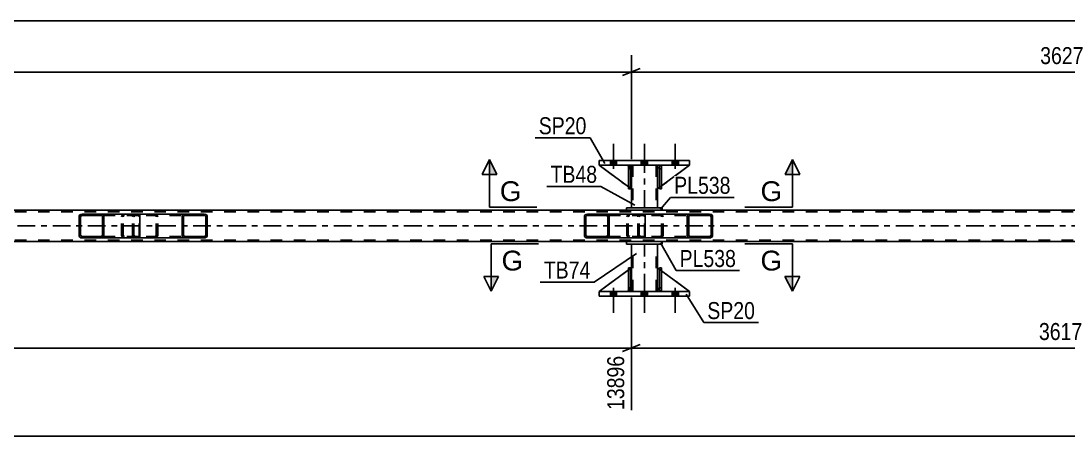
# Model space of a CAD drawing. Header units: millimetres. Extents: x -111 to 730, y -402 to 192.
# Drawn here: x 366.3 to 542.7, y -245.6 to -175.7 of the extents above; entities that cross this region are included whole.
import ezdxf

# ---------------------------------------------------------------- set-up
doc = ezdxf.new("R2010")
doc.units = ezdxf.units.MM
doc.linetypes.add('DXK_LINE_DOT2', pattern=[3.9198, 1.9599, -1.9599])
doc.linetypes.add('DXK_LINE_DOT3', pattern=[5.9187, 2.979, -0.9799, 0.9799, -0.9799])
doc.styles.add('Arial', font='ARIAL.TTF', dxfattribs={"height": 0.2})
doc.styles.add('Arial Narrow', font='ARIALN.TTF', dxfattribs={"height": 0.2})

# ---------------------------------------------------------------- blocks, each defined once
blk = doc.blocks.new('Part-192539618-3739 - 3622')
at = {"linetype": 'Continuous'}
h = blk.add_hatch(dxfattribs=at)
h.set_pattern_fill('', scale=0.7, style=0, pattern_type=0)
h.set_pattern_definition([(45, (482.7503, -208.4888), (-1.57154, 1.57154), [])])
h.paths.add_polyline_path([(482.79, -208.67), (482.75, -208.49), (482.64, -208.33), (482.47, -208.23), (482.28, -208.19), (479.04, -208.19), (478.85, -208.23), (478.68, -208.33), (478.57, -208.49), (478.53, -208.67), (478.53, -211.71), (478.57, -211.9), (478.68, -212.05), (478.85, -212.16), (479.04, -212.19), (482.28, -212.19), (482.47, -212.16), (482.64, -212.05), (482.75, -211.9), (482.79, -211.71)])
h.paths.add_polyline_path([(482.51, -211.8), (482.46, -211.88), (482.38, -211.93), (482.28, -211.95), (479.04, -211.95), (478.95, -211.93), (478.86, -211.88), (478.81, -211.8), (478.79, -211.71), (478.79, -208.67), (478.81, -208.58), (478.86, -208.5), (478.95, -208.45), (479.04, -208.43), (482.28, -208.43), (482.38, -208.45), (482.46, -208.5), (482.51, -208.58), (482.53, -208.67), (482.53, -211.71)])
at = {"color": 7, "linetype": 'DXK_LINE_DOT2'}
for p, q in [((470.18, -208.67), (470.22, -208.49)), ((470.18, -211.71), (470.18, -208.67)), ((470.46, -208.58), (470.44, -208.67)), ((470.44, -211.71), (470.44, -208.67)), ((470.51, -208.5), (470.46, -208.58)), ((470.5, -208.23), (470.69, -208.19)), ((470.6, -208.45), (470.51, -208.5)), ((470.69, -208.43), (470.6, -208.45)), ((471.18, -208.19), (470.69, -208.19)), ((482.28, -208.43), (470.69, -208.43)), ((473.93, -208.19), (474.12, -208.23)), ((474.03, -208.45), (473.93, -208.43)), ((474.11, -208.5), (474.03, -208.45)), ((474.17, -208.58), (474.11, -208.5)), ((474.18, -208.67), (474.17, -208.58)), ((474.18, -211.71), (474.18, -208.67)), ((474.4, -208.49), (474.44, -208.67)), ((474.44, -211.71), (474.44, -208.67)), ((482.28, -208.19), (479.04, -208.19)), ((470.22, -211.9), (470.18, -211.71)), ((470.44, -211.71), (470.46, -211.8)), ((474.17, -211.8), (474.18, -211.71)), ((474.44, -211.71), (474.4, -211.9)), ((470.46, -211.8), (470.51, -211.88)), ((470.69, -212.19), (470.5, -212.16)), ((470.51, -211.88), (470.6, -211.93)), ((470.6, -211.93), (470.69, -211.95)), ((482.28, -211.95), (470.69, -211.95)), ((471.18, -212.19), (470.69, -212.19)), ((473.93, -211.95), (474.03, -211.93)), ((474.12, -212.16), (473.93, -212.19)), ((474.03, -211.93), (474.11, -211.88)), ((474.11, -211.88), (474.17, -211.8)), ((482.28, -212.19), (479.04, -212.19))]:
    blk.add_line(p, q, dxfattribs=at)
at = {"color": 2, "linetype": 'Continuous'}
for p, q in [((479.04, -208.19), (471.18, -208.19)), ((478.57, -208.49), (478.53, -208.67)), ((478.53, -211.71), (478.53, -208.67)), ((478.79, -208.67), (478.81, -208.58)), ((478.79, -211.71), (478.79, -208.67)), ((478.81, -208.58), (478.86, -208.5)), ((479.04, -208.19), (478.85, -208.23)), ((478.86, -208.5), (478.95, -208.45)), ((478.95, -208.45), (479.04, -208.43)), ((479.04, -208.19), (482.28, -208.19)), ((479.04, -208.43), (482.28, -208.43)), ((482.47, -208.23), (482.28, -208.19)), ((482.28, -208.43), (482.38, -208.45)), ((482.38, -208.45), (482.46, -208.5)), ((482.46, -208.5), (482.51, -208.58)), ((482.51, -208.58), (482.53, -208.67)), ((482.53, -211.71), (482.53, -208.67)), ((482.79, -208.67), (482.75, -208.49)), ((482.79, -211.71), (482.79, -208.67)), ((478.53, -211.71), (478.57, -211.9)), ((478.81, -211.8), (478.79, -211.71)), ((482.53, -211.71), (482.51, -211.8)), ((482.75, -211.9), (482.79, -211.71)), ((479.04, -212.19), (471.18, -212.19)), ((478.86, -211.88), (478.81, -211.8)), ((478.85, -212.16), (479.04, -212.19)), ((478.95, -211.93), (478.86, -211.88)), ((479.04, -211.95), (478.95, -211.93)), ((479.04, -211.95), (482.28, -211.95)), ((479.04, -212.19), (482.28, -212.19)), ((482.38, -211.93), (482.28, -211.95)), ((482.28, -212.19), (482.47, -212.16)), ((482.46, -211.88), (482.38, -211.93)), ((482.51, -211.8), (482.46, -211.88))]:
    blk.add_line(p, q, dxfattribs=at)
at = {"color": 7, "linetype": 'DXK_LINE_DOT2'}
for centre, start, end in [((470.67, -208.69), 110.7583, 155.68), ((473.95, -208.69), 24.32, 69.2417), ((470.67, -211.69), 204.32, 249.2417), ((473.95, -211.69), 290.7583, 335.68)]:
    blk.add_arc(centre, 0.496, start, end, dxfattribs=at)
at = {"color": 2, "linetype": 'Continuous'}
for centre, start, end in [((479.02, -208.69), 110.7583, 155.68), ((482.3, -208.69), 24.32, 69.2417), ((479.02, -211.69), 204.32, 249.2417), ((482.3, -211.69), 290.7583, 335.68)]:
    blk.add_arc(centre, 0.496, start, end, dxfattribs=at)
blk = doc.blocks.new('Part-192539618-3740 - 3622')
at = {"linetype": 'Continuous'}
h = blk.add_hatch(dxfattribs=at)
h.set_pattern_fill('', scale=0.7, style=0, pattern_type=0)
h.set_pattern_definition([(45, (465.3396, -208.4888), (-1.57154, 1.57154), [])])
h.paths.add_polyline_path([(465.38, -208.67), (465.34, -208.49), (465.23, -208.33), (465.07, -208.23), (464.88, -208.19), (461.69, -208.19), (461.5, -208.23), (461.34, -208.33), (461.23, -208.49), (461.19, -208.67), (461.19, -211.71), (461.23, -211.9), (461.34, -212.05), (461.5, -212.16), (461.69, -212.19), (464.88, -212.19), (465.07, -212.16), (465.23, -212.05), (465.34, -211.9), (465.38, -211.71)])
h.paths.add_polyline_path([(465.11, -211.8), (465.05, -211.88), (464.97, -211.93), (464.88, -211.95), (461.69, -211.95), (461.59, -211.93), (461.51, -211.88), (461.46, -211.8), (461.44, -211.71), (461.44, -208.67), (461.46, -208.58), (461.51, -208.5), (461.59, -208.45), (461.69, -208.43), (464.88, -208.43), (464.97, -208.45), (465.05, -208.5), (465.11, -208.58), (465.13, -208.67), (465.13, -211.71)])
at = {"color": 2, "linetype": 'Continuous'}
for p, q in [((461.23, -208.49), (461.19, -208.67)), ((461.19, -211.71), (461.19, -208.67)), ((461.44, -208.67), (461.46, -208.58)), ((461.44, -211.71), (461.44, -208.67)), ((461.46, -208.58), (461.51, -208.5)), ((461.69, -208.19), (461.5, -208.23)), ((461.51, -208.5), (461.59, -208.45)), ((461.59, -208.45), (461.69, -208.43)), ((461.69, -208.19), (464.88, -208.19)), ((461.69, -208.43), (464.88, -208.43)), ((471.18, -208.19), (464.88, -208.19)), ((465.07, -208.23), (464.88, -208.19)), ((464.88, -208.43), (464.97, -208.45)), ((464.97, -208.45), (465.05, -208.5)), ((465.05, -208.5), (465.11, -208.58)), ((465.11, -208.58), (465.13, -208.67)), ((465.13, -211.71), (465.13, -208.67)), ((465.38, -208.67), (465.34, -208.49)), ((465.38, -211.71), (465.38, -208.67)), ((471.18, -208.19), (471.28, -208.23)), ((471.28, -208.23), (471.37, -208.33)), ((471.37, -208.33), (471.43, -208.49)), ((471.43, -208.49), (471.45, -208.67)), ((471.45, -211.71), (471.45, -208.67)), ((461.19, -211.71), (461.23, -211.9)), ((461.46, -211.8), (461.44, -211.71)), ((465.13, -211.71), (465.11, -211.8)), ((465.34, -211.9), (465.38, -211.71)), ((471.45, -211.71), (471.43, -211.9)), ((461.51, -211.88), (461.46, -211.8)), ((461.5, -212.16), (461.69, -212.19)), ((461.59, -211.93), (461.51, -211.88)), ((461.69, -211.95), (461.59, -211.93)), ((461.69, -211.95), (464.88, -211.95)), ((461.69, -212.19), (464.88, -212.19)), ((464.97, -211.93), (464.88, -211.95)), ((464.88, -212.19), (465.07, -212.16)), ((471.18, -212.19), (464.88, -212.19)), ((465.05, -211.88), (464.97, -211.93)), ((465.11, -211.8), (465.05, -211.88)), ((471.28, -212.16), (471.18, -212.19)), ((471.37, -212.05), (471.28, -212.16)), ((471.43, -211.9), (471.37, -212.05))]:
    blk.add_line(p, q, dxfattribs=at)
at = {"color": 7, "linetype": 'DXK_LINE_DOT2'}
for p, q in [((464.88, -208.19), (461.69, -208.19)), ((471.18, -208.43), (461.69, -208.43)), ((468.34, -208.67), (468.38, -208.49)), ((468.34, -211.71), (468.34, -208.67)), ((468.61, -208.58), (468.59, -208.67)), ((468.59, -211.71), (468.59, -208.67)), ((468.66, -208.5), (468.61, -208.58)), ((468.65, -208.23), (468.84, -208.19)), ((468.74, -208.45), (468.66, -208.5)), ((468.84, -208.43), (468.74, -208.45)), ((470.18, -208.43), (470.18, -208.19)), ((471.23, -208.45), (471.18, -208.43)), ((471.27, -208.5), (471.23, -208.45)), ((471.3, -208.58), (471.27, -208.5)), ((471.31, -208.67), (471.3, -208.58)), ((471.31, -211.71), (471.31, -208.67)), ((468.38, -211.9), (468.34, -211.71)), ((468.59, -211.71), (468.61, -211.8)), ((471.3, -211.8), (471.31, -211.71)), ((471.18, -211.95), (461.69, -211.95)), ((464.88, -212.19), (461.69, -212.19)), ((468.61, -211.8), (468.66, -211.88)), ((468.84, -212.19), (468.65, -212.16)), ((468.66, -211.88), (468.69, -211.9)), ((468.69, -211.9), (468.74, -211.93)), ((468.74, -211.93), (468.84, -211.95)), ((470.18, -212.19), (470.18, -211.95)), ((471.18, -211.95), (471.23, -211.93)), ((471.23, -211.93), (471.27, -211.88)), ((471.27, -211.88), (471.3, -211.8))]:
    blk.add_line(p, q, dxfattribs=at)
at = {"color": 2, "linetype": 'Continuous'}
for centre, start, end in [((461.68, -208.69), 111.1941, 156.1506), ((464.89, -208.69), 23.8494, 68.8059), ((461.68, -211.7), 203.8494, 248.8059), ((464.89, -211.7), 291.1941, 336.1506)]:
    blk.add_arc(centre, 0.492, start, end, dxfattribs=at)
at = {"color": 7, "linetype": 'DXK_LINE_DOT2'}
for centre, start, end in [((468.83, -208.69), 111.1941, 156.1506), ((468.83, -211.7), 203.8494, 248.8059)]:
    blk.add_arc(centre, 0.492, start, end, dxfattribs=at)
blk = doc.blocks.new('Part-192539618-3741 - 3622')
at = {"linetype": 'Continuous'}
h = blk.add_hatch(dxfattribs=at)
h.set_pattern_fill('', scale=0.7, style=0, pattern_type=0)
h.set_pattern_definition([(45, (397.616, -208.4888), (-1.57154, 1.57154), [])])
h.paths.add_polyline_path([(397.65, -208.67), (397.62, -208.49), (397.51, -208.33), (397.34, -208.23), (397.14, -208.19), (393.91, -208.19), (393.71, -208.23), (393.55, -208.33), (393.44, -208.49), (393.4, -208.67), (393.4, -211.71), (393.44, -211.9), (393.55, -212.05), (393.71, -212.16), (393.91, -212.19), (397.14, -212.19), (397.34, -212.16), (397.51, -212.05), (397.62, -211.9), (397.65, -211.71)])
h.paths.add_polyline_path([(397.38, -211.8), (397.32, -211.88), (397.24, -211.93), (397.14, -211.95), (393.91, -211.95), (393.81, -211.93), (393.73, -211.88), (393.67, -211.8), (393.65, -211.71), (393.65, -208.67), (393.67, -208.58), (393.73, -208.5), (393.81, -208.45), (393.91, -208.43), (397.14, -208.43), (397.24, -208.45), (397.32, -208.5), (397.38, -208.58), (397.4, -208.67), (397.4, -211.71)])
at = {"color": 7, "linetype": 'DXK_LINE_DOT2'}
for p, q in [((385.05, -208.67), (385.09, -208.49)), ((385.05, -211.71), (385.05, -208.67)), ((385.32, -208.58), (385.3, -208.67)), ((385.3, -211.71), (385.3, -208.67)), ((385.38, -208.5), (385.32, -208.58)), ((385.36, -208.23), (385.56, -208.19)), ((385.46, -208.45), (385.38, -208.5)), ((385.56, -208.43), (385.46, -208.45)), ((386.04, -208.19), (385.56, -208.19)), ((397.14, -208.43), (385.56, -208.43)), ((388.79, -208.19), (388.99, -208.23)), ((388.89, -208.45), (388.79, -208.43)), ((388.98, -208.5), (388.89, -208.45)), ((389.03, -208.58), (388.98, -208.5)), ((389.05, -208.67), (389.03, -208.58)), ((389.05, -211.71), (389.05, -208.67)), ((389.27, -208.49), (389.31, -208.67)), ((389.31, -211.71), (389.31, -208.67)), ((397.14, -208.19), (393.91, -208.19)), ((385.09, -211.9), (385.05, -211.71)), ((385.3, -211.71), (385.32, -211.8)), ((389.03, -211.8), (389.05, -211.71)), ((389.31, -211.71), (389.27, -211.9)), ((385.32, -211.8), (385.38, -211.88)), ((385.56, -212.19), (385.36, -212.16)), ((385.38, -211.88), (385.46, -211.93)), ((385.46, -211.93), (385.56, -211.95)), ((397.14, -211.95), (385.56, -211.95)), ((386.04, -212.19), (385.56, -212.19)), ((388.79, -211.95), (388.89, -211.93)), ((388.99, -212.16), (388.79, -212.19)), ((388.89, -211.93), (388.98, -211.88)), ((388.98, -211.88), (389.03, -211.8)), ((397.14, -212.19), (393.91, -212.19))]:
    blk.add_line(p, q, dxfattribs=at)
at = {"color": 2, "linetype": 'Continuous'}
for p, q in [((393.91, -208.19), (386.04, -208.19)), ((393.44, -208.49), (393.4, -208.67)), ((393.4, -211.71), (393.4, -208.67)), ((393.65, -208.67), (393.67, -208.58)), ((393.65, -211.71), (393.65, -208.67)), ((393.67, -208.58), (393.73, -208.5)), ((393.91, -208.19), (393.71, -208.23)), ((393.73, -208.5), (393.81, -208.45)), ((393.81, -208.45), (393.91, -208.43)), ((393.91, -208.19), (397.14, -208.19)), ((393.91, -208.43), (397.14, -208.43)), ((397.34, -208.23), (397.14, -208.19)), ((397.14, -208.43), (397.24, -208.45)), ((397.24, -208.45), (397.32, -208.5)), ((397.32, -208.5), (397.38, -208.58)), ((397.38, -208.58), (397.4, -208.67)), ((397.4, -211.71), (397.4, -208.67)), ((397.65, -208.67), (397.62, -208.49)), ((397.65, -211.71), (397.65, -208.67)), ((393.4, -211.71), (393.44, -211.9)), ((393.67, -211.8), (393.65, -211.71)), ((397.4, -211.71), (397.38, -211.8)), ((397.62, -211.9), (397.65, -211.71)), ((393.91, -212.19), (386.04, -212.19)), ((393.73, -211.88), (393.67, -211.8)), ((393.71, -212.16), (393.91, -212.19)), ((393.81, -211.93), (393.73, -211.88)), ((393.91, -211.95), (393.81, -211.93)), ((393.91, -211.95), (397.14, -211.95)), ((393.91, -212.19), (397.14, -212.19)), ((397.24, -211.93), (397.14, -211.95)), ((397.14, -212.19), (397.34, -212.16)), ((397.32, -211.88), (397.24, -211.93)), ((397.38, -211.8), (397.32, -211.88))]:
    blk.add_line(p, q, dxfattribs=at)
at = {"color": 7, "linetype": 'DXK_LINE_DOT2'}
for centre, start, end in [((385.54, -208.69), 110.7583, 155.68), ((388.81, -208.69), 24.32, 69.2417), ((385.54, -211.69), 204.32, 249.2417), ((388.81, -211.69), 290.7583, 335.68)]:
    blk.add_arc(centre, 0.496, start, end, dxfattribs=at)
at = {"color": 2, "linetype": 'Continuous'}
for centre, start, end in [((393.89, -208.69), 110.7583, 155.68), ((397.16, -208.69), 24.32, 69.2417), ((393.89, -211.69), 204.32, 249.2417), ((397.16, -211.69), 290.7583, 335.68)]:
    blk.add_arc(centre, 0.496, start, end, dxfattribs=at)
blk = doc.blocks.new('Part-192539618-3779 - 3622')
at = {"color": 2, "linetype": 'Continuous'}
for p, q in [((469.1, -199.95), (469.1, -200.55)), ((473.5, -199.95), (473.5, -200.55)), ((469.1, -203.95), (469.1, -207.15)), ((473.5, -203.95), (473.5, -207.15))]:
    blk.add_line(p, q, dxfattribs=at)
at = {"color": 7, "linetype": 'DXK_LINE_DOT2'}
for p, q in [((473.5, -199.95), (469.1, -199.95)), ((469.1, -200.55), (469.1, -203.95)), ((469.34, -199.95), (469.34, -207.15)), ((473.26, -199.95), (473.26, -207.15)), ((473.5, -200.55), (473.5, -203.95)), ((473.5, -207.15), (469.1, -207.15))]:
    blk.add_line(p, q, dxfattribs=at)
at = {"color": 7, "linetype": 'DXK_LINE_DOT3'}
blk.add_line((471.3, -207.15), (471.3, -199.95), dxfattribs=at)
blk = doc.blocks.new('Part-192539618-3784 - 3622')
at = {"color": 2, "linetype": 'Continuous'}
for p, q in [((474.3, -207.15), (468.3, -207.15)), ((468.3, -207.55), (468.3, -207.15)), ((474.3, -207.55), (468.3, -207.55)), ((474.3, -207.55), (474.3, -207.15))]:
    blk.add_line(p, q, dxfattribs=at)
blk = doc.blocks.new('Part-192539618-3789 - 3622')
at = {"color": 2, "linetype": 'Continuous'}
for p, q in [((474.3, -212.83), (468.3, -212.83)), ((468.3, -213.23), (468.3, -212.83)), ((474.3, -213.23), (468.3, -213.23)), ((474.3, -213.23), (474.3, -212.83))]:
    blk.add_line(p, q, dxfattribs=at)
blk = doc.blocks.new('Part-192539618-3794 - 3622')
at = {"color": 2, "linetype": 'Continuous'}
for p, q in [((469.1, -217.23), (469.1, -213.23)), ((473.5, -217.23), (473.5, -213.23)), ((469.1, -221.23), (469.1, -220.63)), ((473.5, -221.23), (473.5, -220.63))]:
    blk.add_line(p, q, dxfattribs=at)
at = {"color": 7, "linetype": 'DXK_LINE_DOT2'}
for p, q in [((473.5, -213.23), (469.1, -213.23)), ((469.34, -221.23), (469.34, -213.23)), ((473.26, -221.23), (473.26, -213.23)), ((469.1, -220.63), (469.1, -217.23)), ((473.5, -220.63), (473.5, -217.23)), ((469.1, -221.23), (473.5, -221.23))]:
    blk.add_line(p, q, dxfattribs=at)
at = {"color": 7, "linetype": 'DXK_LINE_DOT3'}
blk.add_line((471.3, -221.23), (471.3, -213.23), dxfattribs=at)
blk = doc.blocks.new('Part-192539618-3795 - 3622')
at = {"color": 7, "linetype": 'DXK_LINE_DOT2'}
for p, q in [((473.85, -200.55), (473.85, -199.95)), ((473.85, -199.95), (473.85, -199.95)), ((473.85, -199.95), (473.85, -203.95)), ((474.17, -199.95), (473.85, -199.95)), ((473.85, -203.95), (473.85, -200.55)), ((473.85, -200.55), (474.17, -200.55)), ((474.17, -200.55), (474.17, -199.95)), ((474.17, -203.95), (474.17, -199.95)), ((474.17, -200.55), (474.17, -203.95)), ((473.85, -203.95), (474.17, -203.95))]:
    blk.add_line(p, q, dxfattribs=at)
blk = doc.blocks.new('Part-192539618-3796 - 3622')
at = {"color": 7, "linetype": 'DXK_LINE_DOT2'}
for p, q in [((468.65, -200.55), (468.65, -199.95)), ((468.65, -199.95), (468.65, -199.95)), ((468.65, -199.95), (468.65, -203.95)), ((468.97, -199.95), (468.65, -199.95)), ((468.65, -203.95), (468.65, -200.55)), ((468.65, -200.55), (468.97, -200.55)), ((468.97, -200.55), (468.97, -199.95)), ((468.97, -203.95), (468.97, -199.95)), ((468.97, -200.55), (468.97, -203.95)), ((468.65, -203.95), (468.97, -203.95))]:
    blk.add_line(p, q, dxfattribs=at)
blk = doc.blocks.new('Part-192539618-3797 - 3622')
at = {"color": 2, "linetype": 'Continuous'}
for p, q in [((474.17, -199.95), (473.85, -199.95)), ((473.85, -199.95), (473.85, -203.95)), ((474.17, -199.95), (474.17, -199.95)), ((474.17, -199.95), (474.17, -203.95)), ((474.17, -203.95), (473.85, -203.95))]:
    blk.add_line(p, q, dxfattribs=at)
at = {"color": 7, "linetype": 'DXK_LINE_DOT2'}
for p, q in [((473.85, -200.55), (473.85, -199.95)), ((474.17, -200.55), (473.85, -200.55)), ((473.85, -200.55), (473.85, -203.95)), ((474.17, -200.55), (474.17, -199.95)), ((474.17, -199.95), (474.17, -199.95)), ((474.17, -203.95), (474.17, -200.55))]:
    blk.add_line(p, q, dxfattribs=at)
blk = doc.blocks.new('Part-192539618-3798 - 3622')
at = {"color": 2, "linetype": 'Continuous'}
for p, q in [((468.97, -199.95), (468.65, -199.95)), ((468.65, -199.95), (468.65, -203.95)), ((468.97, -199.95), (468.97, -199.95)), ((468.97, -199.95), (468.97, -203.95)), ((468.97, -203.95), (468.65, -203.95))]:
    blk.add_line(p, q, dxfattribs=at)
at = {"color": 7, "linetype": 'DXK_LINE_DOT2'}
for p, q in [((468.65, -200.55), (468.65, -199.95)), ((468.97, -200.55), (468.65, -200.55)), ((468.65, -200.55), (468.65, -203.95)), ((468.97, -200.55), (468.97, -199.95)), ((468.97, -199.95), (468.97, -199.95)), ((468.97, -203.95), (468.97, -200.55))]:
    blk.add_line(p, q, dxfattribs=at)
blk = doc.blocks.new('Part-192539618-3801 - 3622')
at = {"color": 7, "linetype": 'DXK_LINE_DOT2'}
for p, q in [((469.1, -203.95), (463.7, -199.95)), ((463.7, -199.95), (468.5, -199.95)), ((468.5, -199.95), (469.1, -200.55)), ((469.1, -200.55), (468.5, -199.95)), ((469.1, -200.55), (469.1, -203.95)), ((469.1, -200.55), (469.1, -200.55)), ((469.1, -200.55), (469.1, -203.95))]:
    blk.add_line(p, q, dxfattribs=at)
blk = doc.blocks.new('Part-192539618-3804 - 3622')
at = {"color": 2, "linetype": 'Continuous'}
for p, q in [((468.65, -203.62), (463.7, -199.95)), ((468.65, -200.11), (468.5, -199.95)), ((469.1, -200.55), (468.97, -200.43)), ((469.1, -200.55), (469.1, -200.55)), ((469.1, -203.95), (469.1, -200.55)), ((468.97, -203.86), (469.1, -203.95)), ((469.1, -203.95), (469.1, -203.95))]:
    blk.add_line(p, q, dxfattribs=at)
at = {"color": 7, "linetype": 'DXK_LINE_DOT2'}
for p, q in [((468.5, -199.95), (463.7, -199.95)), ((468.5, -199.95), (469.1, -200.55)), ((468.97, -200.43), (468.65, -200.11)), ((469.1, -200.55), (469.1, -203.95)), ((468.97, -203.86), (468.65, -203.62))]:
    blk.add_line(p, q, dxfattribs=at)
blk = doc.blocks.new('Part-192539618-3807 - 3622')
at = {"color": 7, "linetype": 'DXK_LINE_DOT2'}
for p, q in [((474.1, -199.95), (473.5, -200.55)), ((473.5, -203.95), (478.9, -199.95)), ((473.5, -200.55), (473.5, -203.95)), ((478.9, -199.95), (474.1, -199.95))]:
    blk.add_line(p, q, dxfattribs=at)
blk = doc.blocks.new('Part-192539618-3810 - 3622')
at = {"color": 2, "linetype": 'Continuous'}
for p, q in [((473.85, -200.2), (473.5, -200.55)), ((473.5, -200.55), (473.5, -203.95)), ((478.9, -199.95), (474.17, -203.45)), ((473.85, -203.69), (473.5, -203.95))]:
    blk.add_line(p, q, dxfattribs=at)
at = {"color": 7, "linetype": 'DXK_LINE_DOT2'}
for p, q in [((474.1, -199.95), (473.85, -200.2)), ((478.9, -199.95), (474.1, -199.95)), ((474.17, -203.45), (473.85, -203.69))]:
    blk.add_line(p, q, dxfattribs=at)
blk = doc.blocks.new('Part-192539618-3811 - 3622')
at = {"color": 7, "linetype": 'DXK_LINE_DOT2'}
for p, q in [((474.17, -217.23), (473.85, -217.23)), ((473.85, -220.63), (473.85, -217.23)), ((473.85, -217.23), (473.85, -221.23)), ((474.17, -217.23), (474.17, -220.63)), ((474.17, -221.23), (474.17, -217.23)), ((474.17, -220.63), (473.85, -220.63)), ((473.85, -221.23), (473.85, -220.63)), ((474.17, -221.23), (473.85, -221.23)), ((474.17, -220.63), (474.17, -221.23)), ((474.17, -221.23), (474.17, -221.23))]:
    blk.add_line(p, q, dxfattribs=at)
blk = doc.blocks.new('Part-192539618-3812 - 3622')
at = {"color": 7, "linetype": 'DXK_LINE_DOT2'}
for p, q in [((468.65, -217.23), (468.97, -217.23)), ((468.65, -220.63), (468.65, -217.23)), ((468.65, -217.23), (468.65, -221.23)), ((468.97, -217.23), (468.97, -220.63)), ((468.97, -221.23), (468.97, -217.33)), ((468.97, -220.63), (468.65, -220.63)), ((468.65, -221.23), (468.65, -220.63)), ((468.97, -221.23), (468.65, -221.23)), ((468.97, -220.63), (468.97, -221.23)), ((468.97, -221.23), (468.97, -221.23))]:
    blk.add_line(p, q, dxfattribs=at)
blk = doc.blocks.new('Part-192539618-3813 - 3622')
at = {"color": 2, "linetype": 'Continuous'}
for p, q in [((473.85, -221.23), (473.85, -217.23)), ((473.85, -217.23), (474.17, -217.23)), ((474.17, -221.23), (474.17, -217.23)), ((473.85, -221.23), (473.85, -221.23)), ((474.17, -221.23), (473.85, -221.23))]:
    blk.add_line(p, q, dxfattribs=at)
at = {"color": 7, "linetype": 'DXK_LINE_DOT2'}
for p, q in [((473.85, -217.23), (473.85, -220.63)), ((474.17, -220.63), (474.17, -217.23)), ((473.85, -220.63), (473.85, -221.23)), ((473.85, -220.63), (474.17, -220.63)), ((474.17, -221.23), (474.17, -220.63)), ((474.17, -221.23), (474.17, -221.23))]:
    blk.add_line(p, q, dxfattribs=at)
blk = doc.blocks.new('Part-192539618-3814 - 3622')
at = {"color": 2, "linetype": 'Continuous'}
for p, q in [((468.65, -221.23), (468.65, -217.23)), ((468.65, -217.23), (468.97, -217.23)), ((468.97, -221.23), (468.97, -217.23)), ((468.65, -221.23), (468.65, -221.23)), ((468.97, -221.23), (468.65, -221.23))]:
    blk.add_line(p, q, dxfattribs=at)
at = {"color": 7, "linetype": 'DXK_LINE_DOT2'}
for p, q in [((468.65, -217.23), (468.65, -220.63)), ((468.97, -220.63), (468.97, -217.23)), ((468.65, -220.63), (468.65, -221.23)), ((468.65, -220.63), (468.97, -220.63)), ((468.97, -221.23), (468.97, -220.63)), ((468.97, -221.23), (468.97, -221.23))]:
    blk.add_line(p, q, dxfattribs=at)
blk = doc.blocks.new('Part-192539618-3817 - 3622')
at = {"color": 7, "linetype": 'DXK_LINE_DOT2'}
for p, q in [((469.1, -217.23), (463.7, -221.23)), ((469.1, -220.63), (469.1, -217.23)), ((469.1, -217.23), (469.1, -220.63)), ((463.7, -221.23), (468.5, -221.23)), ((468.5, -221.23), (469.1, -220.63)), ((469.1, -220.63), (468.5, -221.23)), ((469.1, -220.63), (469.1, -220.63))]:
    blk.add_line(p, q, dxfattribs=at)
blk = doc.blocks.new('Part-192539618-3820 - 3622')
at = {"color": 2, "linetype": 'Continuous'}
for p, q in [((468.65, -217.56), (463.7, -221.23)), ((469.1, -217.23), (468.97, -217.33)), ((469.1, -220.63), (469.1, -217.23)), ((468.65, -221.08), (468.5, -221.23)), ((469.1, -220.63), (468.97, -220.76)), ((469.1, -220.63), (469.1, -220.63))]:
    blk.add_line(p, q, dxfattribs=at)
at = {"color": 7, "linetype": 'DXK_LINE_DOT2'}
for p, q in [((468.97, -217.33), (468.65, -217.56)), ((469.1, -220.63), (469.1, -217.23)), ((463.7, -221.23), (468.5, -221.23)), ((469.1, -220.63), (468.5, -221.23)), ((468.97, -220.76), (468.65, -221.08))]:
    blk.add_line(p, q, dxfattribs=at)
blk = doc.blocks.new('Part-192539618-3823 - 3622')
at = {"color": 7, "linetype": 'DXK_LINE_DOT2'}
for p, q in [((473.5, -220.63), (473.5, -217.23)), ((473.5, -217.23), (478.9, -221.23)), ((474.1, -221.23), (473.5, -220.63)), ((478.9, -221.23), (474.1, -221.23))]:
    blk.add_line(p, q, dxfattribs=at)
blk = doc.blocks.new('Part-192539618-3826 - 3622')
at = {"color": 2, "linetype": 'Continuous'}
for p, q in [((473.5, -220.63), (473.5, -217.23)), ((473.85, -217.49), (473.5, -217.23)), ((478.9, -221.23), (474.17, -217.73)), ((473.85, -220.99), (473.5, -220.63))]:
    blk.add_line(p, q, dxfattribs=at)
at = {"color": 7, "linetype": 'DXK_LINE_DOT2'}
for p, q in [((474.17, -217.73), (473.85, -217.49)), ((474.1, -221.23), (473.85, -220.99)), ((478.9, -221.23), (474.1, -221.23)), ((478.9, -221.23), (478.9, -221.23)), ((478.9, -221.23), (478.9, -221.23))]:
    blk.add_line(p, q, dxfattribs=at)
blk = doc.blocks.new('Part-192539618-3831 - 3622')
at = {"color": 2, "linetype": 'Continuous'}
for p, q in [((463.7, -221.23), (463.7, -222.03)), ((478.9, -221.23), (463.7, -221.23)), ((463.7, -222.03), (478.9, -222.03)), ((478.9, -222.03), (478.9, -221.23))]:
    blk.add_line(p, q, dxfattribs=at)
blk = doc.blocks.new('Part-192539618-3836 - 3622')
at = {"color": 2, "linetype": 'Continuous'}
for p, q in [((478.9, -199.15), (463.7, -199.15)), ((463.7, -199.15), (463.7, -199.95)), ((478.9, -199.95), (478.9, -199.15)), ((463.7, -199.95), (478.9, -199.95))]:
    blk.add_line(p, q, dxfattribs=at)
blk = doc.blocks.new('Part-192539618-3837 - 3622')
at = {"linetype": 'Continuous'}
h = blk.add_hatch(dxfattribs=at)
h.set_pattern_fill('', scale=0.7, style=0, pattern_type=0)
h.set_pattern_definition([(45, (380.2054, -208.4888), (-1.57154, 1.57154), [])])
h.paths.add_polyline_path([(380.24, -208.67), (380.21, -208.49), (380.1, -208.33), (379.93, -208.23), (379.74, -208.19), (376.56, -208.19), (376.36, -208.23), (376.2, -208.33), (376.09, -208.49), (376.05, -208.67), (376.05, -211.71), (376.09, -211.9), (376.2, -212.05), (376.36, -212.16), (376.56, -212.19), (379.74, -212.19), (379.93, -212.16), (380.1, -212.05), (380.21, -211.9), (380.24, -211.71)])
h.paths.add_polyline_path([(379.97, -211.8), (379.92, -211.88), (379.84, -211.93), (379.74, -211.95), (376.56, -211.95), (376.46, -211.93), (376.38, -211.88), (376.32, -211.8), (376.31, -211.71), (376.31, -208.67), (376.32, -208.58), (376.38, -208.5), (376.46, -208.45), (376.56, -208.43), (379.74, -208.43), (379.84, -208.45), (379.92, -208.5), (379.97, -208.58), (379.99, -208.67), (379.99, -211.71)])
at = {"color": 2, "linetype": 'Continuous'}
for p, q in [((376.09, -208.49), (376.05, -208.67)), ((376.05, -211.71), (376.05, -208.67)), ((376.31, -208.67), (376.32, -208.58)), ((376.31, -211.71), (376.31, -208.67)), ((376.32, -208.58), (376.38, -208.5)), ((376.56, -208.19), (376.36, -208.23)), ((376.38, -208.5), (376.46, -208.45)), ((376.46, -208.45), (376.56, -208.43)), ((376.56, -208.19), (379.74, -208.19)), ((376.56, -208.43), (379.74, -208.43)), ((386.04, -208.19), (379.74, -208.19)), ((379.93, -208.23), (379.74, -208.19)), ((379.74, -208.43), (379.84, -208.45)), ((379.84, -208.45), (379.92, -208.5)), ((379.92, -208.5), (379.97, -208.58)), ((379.97, -208.58), (379.99, -208.67)), ((379.99, -211.71), (379.99, -208.67)), ((380.24, -208.67), (380.21, -208.49)), ((380.24, -211.71), (380.24, -208.67)), ((386.04, -208.19), (386.14, -208.23)), ((386.14, -208.23), (386.23, -208.33)), ((386.23, -208.33), (386.29, -208.49)), ((386.29, -208.49), (386.31, -208.67)), ((386.31, -211.71), (386.31, -208.67)), ((376.05, -211.71), (376.09, -211.9)), ((376.32, -211.8), (376.31, -211.71)), ((379.99, -211.71), (379.97, -211.8)), ((380.21, -211.9), (380.24, -211.71)), ((386.31, -211.71), (386.29, -211.9)), ((376.38, -211.88), (376.32, -211.8)), ((376.36, -212.16), (376.56, -212.19)), ((376.46, -211.93), (376.38, -211.88)), ((376.56, -211.95), (376.46, -211.93)), ((376.56, -211.95), (379.74, -211.95)), ((376.56, -212.19), (379.74, -212.19)), ((379.84, -211.93), (379.74, -211.95)), ((379.74, -212.19), (379.93, -212.16)), ((386.04, -212.19), (379.74, -212.19)), ((379.92, -211.88), (379.84, -211.93)), ((379.97, -211.8), (379.92, -211.88)), ((386.14, -212.16), (386.04, -212.19)), ((386.23, -212.05), (386.14, -212.16)), ((386.29, -211.9), (386.23, -212.05))]:
    blk.add_line(p, q, dxfattribs=at)
at = {"color": 7, "linetype": 'DXK_LINE_DOT2'}
for p, q in [((379.74, -208.19), (376.56, -208.19)), ((386.04, -208.43), (376.56, -208.43)), ((383.2, -208.67), (383.24, -208.49)), ((383.2, -211.71), (383.2, -208.67)), ((383.47, -208.58), (383.46, -208.67)), ((383.46, -211.71), (383.46, -208.67)), ((383.53, -208.5), (383.47, -208.58)), ((383.51, -208.23), (383.71, -208.19)), ((383.61, -208.45), (383.53, -208.5)), ((383.71, -208.43), (383.61, -208.45)), ((385.05, -208.43), (385.05, -208.19)), ((386.09, -208.45), (386.04, -208.43)), ((386.14, -208.5), (386.09, -208.45)), ((386.17, -208.58), (386.14, -208.5)), ((386.18, -208.67), (386.17, -208.58)), ((386.18, -211.71), (386.18, -208.67)), ((383.24, -211.9), (383.2, -211.71)), ((383.46, -211.71), (383.47, -211.8)), ((386.17, -211.8), (386.18, -211.71)), ((386.04, -211.95), (376.56, -211.95)), ((379.74, -212.19), (376.56, -212.19)), ((383.47, -211.8), (383.53, -211.88)), ((383.71, -212.19), (383.51, -212.16)), ((383.53, -211.88), (383.55, -211.9)), ((383.55, -211.9), (383.61, -211.93)), ((383.61, -211.93), (383.71, -211.95)), ((385.05, -212.19), (385.05, -211.95)), ((386.04, -211.95), (386.09, -211.93)), ((386.09, -211.93), (386.14, -211.88)), ((386.14, -211.88), (386.17, -211.8))]:
    blk.add_line(p, q, dxfattribs=at)
at = {"color": 2, "linetype": 'Continuous'}
for centre, start, end in [((376.54, -208.69), 111.1941, 156.1506), ((379.76, -208.69), 23.8494, 68.8059), ((376.54, -211.7), 203.8494, 248.8059), ((379.76, -211.7), 291.1941, 336.1506)]:
    blk.add_arc(centre, 0.492, start, end, dxfattribs=at)
at = {"color": 7, "linetype": 'DXK_LINE_DOT2'}
for centre, start, end in [((383.69, -208.69), 111.1941, 156.1506), ((383.69, -211.7), 203.8494, 248.8059)]:
    blk.add_arc(centre, 0.492, start, end, dxfattribs=at)
blk = doc.blocks.new('Part-192539618-3839 - 3622')
at = {"color": 7, "linetype": 'DXK_LINE_DOT2'}
for p, q in [((614.12, -207.79), (-48.62, -207.79)), ((474.3, -207.55), (468.3, -207.55)), ((614.12, -212.59), (-48.62, -212.59)), ((474.3, -212.83), (468.3, -212.83))]:
    blk.add_line(p, q, dxfattribs=at)
at = {"color": 2, "linetype": 'Continuous'}
for p, q in [((468.3, -207.55), (218.89, -207.55)), ((612.77, -207.55), (474.3, -207.55)), ((468.3, -212.83), (218.89, -212.83)), ((612.77, -212.83), (474.3, -212.83))]:
    blk.add_line(p, q, dxfattribs=at)
at = {"color": 7, "linetype": 'DXK_LINE_DOT3'}
blk.add_line((-48.62, -210.19), (613.78, -210.19), dxfattribs=at)
blk = doc.blocks.new('Bolt-192539618-3852 - 3622')
at = {"linetype": 'Continuous'}
for points in [[(466.62, -221.23), (465.58, -221.23), (465.58, -222.03), (466.62, -222.03)], [(466.62, -221.23), (465.58, -221.23), (465.58, -222.03), (466.62, -222.03)], [(466.62, -221.23), (465.58, -221.23), (465.58, -222.03), (466.62, -222.03)], [(471.82, -221.23), (470.78, -221.23), (470.78, -222.03), (471.82, -222.03)], [(471.82, -221.23), (470.78, -221.23), (470.78, -222.03), (471.82, -222.03)], [(477.02, -221.23), (475.98, -221.23), (475.98, -222.03), (477.02, -222.03)], [(477.02, -221.23), (475.98, -221.23), (475.98, -222.03), (477.02, -222.03)], [(477.02, -221.23), (475.98, -221.23), (475.98, -222.03), (477.02, -222.03)]]:
    blk.add_hatch(color=1, dxfattribs=at).paths.add_polyline_path(points)
at = {"color": 1, "linetype": 'Continuous'}
for p, q in [((465.58, -221.23), (465.58, -222.03)), ((465.58, -221.23), (465.58, -222.03)), ((465.58, -221.23), (465.58, -222.03)), ((466.1, -220.63), (466.1, -224.83)), ((466.1, -220.63), (466.1, -224.83)), ((466.1, -220.63), (466.1, -224.83)), ((466.62, -221.23), (466.62, -222.03)), ((466.62, -221.23), (466.62, -222.03)), ((466.62, -221.23), (466.62, -222.03)), ((470.78, -221.23), (470.78, -222.03)), ((470.78, -221.23), (470.78, -222.03)), ((471.3, -220.63), (471.3, -224.83)), ((471.3, -220.63), (471.3, -224.83)), ((471.82, -221.23), (471.82, -222.03)), ((471.82, -221.23), (471.82, -222.03)), ((475.98, -221.23), (475.98, -222.03)), ((475.98, -221.23), (475.98, -222.03)), ((475.98, -221.23), (475.98, -222.03)), ((476.5, -220.63), (476.5, -224.83)), ((476.5, -220.63), (476.5, -224.83)), ((476.5, -220.63), (476.5, -224.83)), ((477.02, -221.23), (477.02, -222.03)), ((477.02, -221.23), (477.02, -222.03)), ((477.02, -221.23), (477.02, -222.03))]:
    blk.add_line(p, q, dxfattribs=at)
blk = doc.blocks.new('Bolt-192539618-3853 - 3622')
at = {"linetype": 'Continuous'}
for points in [[(465.58, -199.95), (466.62, -199.95), (466.62, -199.15), (465.58, -199.15)], [(465.58, -199.95), (466.62, -199.95), (466.62, -199.15), (465.58, -199.15)], [(465.58, -199.95), (466.62, -199.95), (466.62, -199.15), (465.58, -199.15)], [(470.78, -199.95), (471.82, -199.95), (471.82, -199.15), (470.78, -199.15)], [(470.78, -199.95), (471.82, -199.95), (471.82, -199.15), (470.78, -199.15)], [(475.98, -199.95), (477.02, -199.95), (477.02, -199.15), (475.98, -199.15)], [(475.98, -199.95), (477.02, -199.95), (477.02, -199.15), (475.98, -199.15)], [(475.98, -199.95), (477.02, -199.95), (477.02, -199.15), (475.98, -199.15)]]:
    blk.add_hatch(color=1, dxfattribs=at).paths.add_polyline_path(points)
at = {"color": 1, "linetype": 'Continuous'}
for p, q in [((466.1, -200.55), (466.1, -196.35)), ((466.1, -200.55), (466.1, -196.35)), ((466.1, -200.55), (466.1, -196.35)), ((471.3, -200.55), (471.3, -196.35)), ((471.3, -200.55), (471.3, -196.35)), ((476.5, -200.55), (476.5, -196.35)), ((476.5, -200.55), (476.5, -196.35)), ((476.5, -200.55), (476.5, -196.35)), ((465.58, -199.95), (465.58, -199.15)), ((465.58, -199.95), (465.58, -199.15)), ((465.58, -199.95), (465.58, -199.15)), ((466.62, -199.95), (466.62, -199.15)), ((466.62, -199.95), (466.62, -199.15)), ((466.62, -199.95), (466.62, -199.15)), ((470.78, -199.95), (470.78, -199.15)), ((470.78, -199.95), (470.78, -199.15)), ((471.82, -199.95), (471.82, -199.15)), ((471.82, -199.95), (471.82, -199.15)), ((475.98, -199.95), (475.98, -199.15)), ((475.98, -199.95), (475.98, -199.15)), ((475.98, -199.95), (475.98, -199.15)), ((477.02, -199.95), (477.02, -199.15)), ((477.02, -199.95), (477.02, -199.15)), ((477.02, -199.95), (477.02, -199.15))]:
    blk.add_line(p, q, dxfattribs=at)
blk = doc.blocks.new('StraightDimension-192539618-3936 - 3622')
at = {"color": 7, "linetype": 'Continuous'}
for p, q in [((469.1, -198.95), (469.1, -181.42)), ((213.69, -184.27), (469.1, -184.27)), ((467.6, -184.87), (470.6, -183.67))]:
    blk.add_line(p, q, dxfattribs=at)
blk = doc.blocks.new('StraightDimension-192539618-3915 - 3622')
at = {"color": 7, "linetype": 'Continuous'}
for p, q in [((469.1, -222.23), (469.1, -241.19)), ((213.69, -230.75), (469.1, -230.75)), ((467.6, -231.35), (470.6, -230.15))]:
    blk.add_line(p, q, dxfattribs=at)
at = {"color": 0, "linetype": 'Continuous'}
blk.add_wipeout([(468.5, -231.45), (464.3, -231.45), (464.3, -241.79), (468.5, -241.79)], dxfattribs=at)
at = {"color": 3, "linetype": 'Continuous', "style": 'Arial Narrow'}
blk.add_text('13896', height=2.863, rotation=90.0002, dxfattribs=at).set_placement((467.9, -241.19))
blk = doc.blocks.new('StraightDimension-192539618-3921 - 3622')
at = {"color": 7, "linetype": 'Continuous'}
for p, q in [((613.78, -213.83), (613.78, -241.19)), ((469.1, -222.23), (469.1, -241.19)), ((470.6, -230.15), (467.6, -231.35)), ((469.1, -230.75), (613.78, -230.75)), ((612.28, -231.35), (615.28, -230.15))]:
    blk.add_line(p, q, dxfattribs=at)
at = {"color": 0}
blk.add_wipeout([(545.7, -230), (545.7, -225.8), (537.18, -225.8), (537.18, -230)], dxfattribs=at)
at = {"color": 0, "linetype": 'Continuous'}
blk.add_wipeout([(613.18, -231.45), (608.98, -231.45), (608.98, -241.79), (613.18, -241.79)], dxfattribs=at)
at = {"color": 3, "style": 'Arial Narrow'}
blk.add_text('3617', height=2.863, dxfattribs=at).set_placement((537.78, -229.4))
at = {"color": 3, "linetype": 'Continuous', "style": 'Arial Narrow'}
blk.add_text('17513', height=2.863, rotation=90.0002, dxfattribs=at).set_placement((612.58, -241.19))
blk = doc.blocks.new('StraightDimension-192539618-3941 - 3622')
at = {"color": 7, "linetype": 'Continuous'}
for p, q in [((469.1, -198.95), (469.1, -181.42)), ((614.2, -206.94), (614.2, -181.42)), ((470.6, -183.67), (467.6, -184.87)), ((469.1, -184.27), (614.2, -184.27)), ((612.7, -184.87), (615.7, -183.67))]:
    blk.add_line(p, q, dxfattribs=at)
at = {"color": 0}
blk.add_wipeout([(545.9, -183.52), (545.9, -179.32), (537.39, -179.32), (537.39, -183.52)], dxfattribs=at)
at = {"color": 3, "style": 'Arial Narrow'}
blk.add_text('3627', height=2.863, dxfattribs=at).set_placement((537.99, -182.92))
blk = doc.blocks.new('StraightDimension-192539618-36185 - 3622')
at = {"color": 7, "linetype": 'Continuous'}
blk.add_line((-57.24, -175.65), (612.77, -175.65), dxfattribs=at)
blk = doc.blocks.new('StraightDimension-192539618-36209 - 3622')
at = {"color": 7, "linetype": 'Continuous'}
blk.add_line((-57.88, -245.58), (615.42, -245.58), dxfattribs=at)
blk = doc.blocks.new('Mark-192539618-3775 - 3622')
at = {"color": 0}
blk.add_wipeout([(463.35, -202.92), (463.35, -199.92), (455.49, -199.92), (455.49, -202.92)], dxfattribs=at)
blk.add_wipeout([(463.35, -202.92), (463.35, -199.92), (455.49, -199.92), (455.49, -202.92)], dxfattribs=at)
at = {"color": 30, "linetype": 'Continuous'}
for p in [(454.89, -203.52), (469.69, -206.66)]:
    blk.add_line(p, (463.95, -203.52), dxfattribs=at)
at = {"color": 3, "style": 'Arial Narrow'}
blk.add_text('TB48', height=2.863, dxfattribs=at).set_placement((455.49, -202.92))
blk = doc.blocks.new('Mark-192539618-3780 - 3622')
at = {"color": 0}
blk.add_wipeout([(485.83, -204.77), (485.83, -201.77), (476.32, -201.77), (476.32, -204.77)], dxfattribs=at)
blk.add_wipeout([(485.83, -204.77), (485.83, -201.77), (476.32, -201.77), (476.32, -204.77)], dxfattribs=at)
at = {"color": 30, "linetype": 'Continuous'}
for p, q in [((474.02, -207.36), (475.72, -205.37)), ((475.72, -205.37), (486.43, -205.37))]:
    blk.add_line(p, q, dxfattribs=at)
at = {"color": 3, "style": 'Arial Narrow'}
blk.add_text('PL538', height=2.863, dxfattribs=at).set_placement((476.32, -204.77))
blk = doc.blocks.new('Mark-192539618-3785 - 3622')
at = {"color": 0}
blk.add_wipeout([(486.73, -217.1), (486.73, -214.1), (477.23, -214.1), (477.23, -217.1)], dxfattribs=at)
blk.add_wipeout([(486.73, -217.1), (486.73, -214.1), (477.23, -214.1), (477.23, -217.1)], dxfattribs=at)
at = {"color": 30, "linetype": 'Continuous'}
for p, q in [((474.01, -213.02), (476.63, -217.7)), ((476.63, -217.7), (487.33, -217.7))]:
    blk.add_line(p, q, dxfattribs=at)
at = {"color": 3, "style": 'Arial Narrow'}
blk.add_text('PL538', height=2.863, dxfattribs=at).set_placement((477.23, -217.1))
blk = doc.blocks.new('Mark-192539618-3790 - 3622')
at = {"color": 0}
blk.add_wipeout([(462.21, -219.04), (462.21, -216.04), (454.35, -216.04), (454.35, -219.04)], dxfattribs=at)
blk.add_wipeout([(462.21, -219.04), (462.21, -216.04), (454.35, -216.04), (454.35, -219.04)], dxfattribs=at)
at = {"color": 30, "linetype": 'Continuous'}
for p in [(469.99, -214.84), (453.75, -219.64)]:
    blk.add_line(p, (462.81, -219.64), dxfattribs=at)
at = {"color": 3, "style": 'Arial Narrow'}
blk.add_text('TB74', height=2.863, dxfattribs=at).set_placement((454.35, -219.04))
blk = doc.blocks.new('Mark-192539618-3827 - 3622')
at = {"color": 0}
blk.add_wipeout([(489.94, -225.87), (489.94, -222.87), (481.9, -222.87), (481.9, -225.87)], dxfattribs=at)
blk.add_wipeout([(489.94, -225.87), (489.94, -222.87), (481.9, -222.87), (481.9, -225.87)], dxfattribs=at)
at = {"color": 30, "linetype": 'Continuous'}
for p, q in [((478.34, -221.65), (481.3, -226.47)), ((481.3, -226.47), (490.54, -226.47))]:
    blk.add_line(p, q, dxfattribs=at)
at = {"color": 3, "style": 'Arial Narrow'}
blk.add_text('SP20', height=2.863, dxfattribs=at).set_placement((481.9, -225.87))
blk = doc.blocks.new('Mark-192539618-3832 - 3622')
at = {"color": 0}
blk.add_wipeout([(461.54, -194.74), (461.54, -191.74), (453.5, -191.74), (453.5, -194.74)], dxfattribs=at)
blk.add_wipeout([(461.54, -194.74), (461.54, -191.74), (453.5, -191.74), (453.5, -194.74)], dxfattribs=at)
at = {"color": 30, "linetype": 'Continuous'}
for p in [(452.9, -195.34), (464.64, -199.67)]:
    blk.add_line(p, (462.14, -195.34), dxfattribs=at)
at = {"color": 3, "style": 'Arial Narrow'}
blk.add_text('SP20', height=2.863, dxfattribs=at).set_placement((453.5, -194.74))
blk = doc.blocks.new('SectionMark-192539618-3984 - 3622')
at = {"linetype": 'Continuous'}
for points in [[(446.44, -201.5), (445.19, -201.5), (445.19, -199)], [(496.25, -201.5), (495, -201.5), (496.25, -199)]]:
    blk.add_hatch(color=6, dxfattribs=at).paths.add_polyline_path(points)
at = {"color": 6, "linetype": 'Continuous'}
for p, q in [((443.94, -201.5), (445.19, -199)), ((445.19, -207), (445.19, -199)), ((445.19, -199), (446.44, -201.5)), ((496.25, -199), (495, -201.5)), ((496.25, -207), (496.25, -199)), ((496.25, -199), (497.5, -201.5)), ((446.44, -201.5), (443.94, -201.5)), ((495, -201.5), (497.5, -201.5)), ((445.19, -207), (453.19, -207)), ((496.25, -207), (488.25, -207))]:
    blk.add_line(p, q, dxfattribs=at)
at = {"color": 0, "linetype": 'Continuous'}
for points in [[(450.57, -206), (450.57, -202.5), (446.94, -202.5), (446.94, -206)], [(494.5, -206), (494.5, -202.5), (490.87, -202.5), (490.87, -206)]]:
    blk.add_wipeout(points, dxfattribs=at)
at = {"color": 3, "linetype": 'Continuous', "style": 'Arial'}
for p in [(446.94, -206), (490.87, -206)]:
    blk.add_text('G', height=3.34, dxfattribs=at).set_placement(p)
blk = doc.blocks.new('SectionMark-192539618-3988 - 3622')
at = {"linetype": 'Continuous'}
for points in [[(445.48, -218.69), (446.73, -218.69), (445.48, -221.19)], [(494.99, -218.69), (496.24, -218.69), (496.24, -221.19)]]:
    blk.add_hatch(color=6, dxfattribs=at).paths.add_polyline_path(points)
at = {"color": 6, "linetype": 'Continuous'}
for p, q in [((445.48, -213.19), (453.48, -213.19)), ((445.48, -213.19), (445.48, -221.19)), ((496.24, -213.19), (488.24, -213.19)), ((496.24, -213.19), (496.24, -221.19)), ((445.48, -221.19), (444.23, -218.69)), ((446.73, -218.69), (444.23, -218.69)), ((445.48, -221.19), (446.73, -218.69)), ((494.99, -218.69), (497.49, -218.69)), ((496.24, -221.19), (494.99, -218.69)), ((497.49, -218.69), (496.24, -221.19))]:
    blk.add_line(p, q, dxfattribs=at)
at = {"color": 0, "linetype": 'Continuous'}
for points in [[(450.86, -217.69), (450.86, -214.19), (447.23, -214.19), (447.23, -217.69)], [(494.49, -217.69), (494.49, -214.19), (490.86, -214.19), (490.86, -217.69)]]:
    blk.add_wipeout(points, dxfattribs=at)
at = {"color": 3, "linetype": 'Continuous', "style": 'Arial'}
for p in [(447.23, -217.69), (490.86, -217.69)]:
    blk.add_text('G', height=3.34, dxfattribs=at).set_placement(p)

msp = doc.modelspace()

# ---------------------------------------------------------------- block references
for name in ['Bolt-192539618-3853 - 3622', 'Part-192539618-3836 - 3622', 'Part-192539618-3801 - 3622', 'Part-192539618-3804 - 3622', 'Part-192539618-3796 - 3622', 'Part-192539618-3798 - 3622', 'Part-192539618-3779 - 3622', 'Part-192539618-3807 - 3622', 'Part-192539618-3810 - 3622', 'Part-192539618-3795 - 3622', 'Part-192539618-3797 - 3622', 'Part-192539618-3839 - 3622', 'Part-192539618-3784 - 3622', 'Part-192539618-3837 - 3622', 'Part-192539618-3741 - 3622', 'Part-192539618-3740 - 3622', 'Part-192539618-3739 - 3622', 'Part-192539618-3789 - 3622', 'Part-192539618-3794 - 3622', 'Part-192539618-3817 - 3622', 'Part-192539618-3820 - 3622', 'Part-192539618-3812 - 3622', 'Part-192539618-3814 - 3622', 'Part-192539618-3823 - 3622', 'Part-192539618-3826 - 3622', 'Part-192539618-3811 - 3622', 'Part-192539618-3813 - 3622', 'Part-192539618-3831 - 3622', 'Bolt-192539618-3852 - 3622']:
    msp.add_blockref(name, (0, 0))

# ---------------------------------------------------------------- next in the draw order: block references
for name in ['StraightDimension-192539618-3936 - 3622', 'StraightDimension-192539618-3915 - 3622']:
    msp.add_blockref(name, (0, 0))

# ---------------------------------------------------------------- next in the draw order: block references
for name in ['StraightDimension-192539618-3941 - 3622', 'StraightDimension-192539618-3921 - 3622']:
    msp.add_blockref(name, (0, 0))

# ---------------------------------------------------------------- next in the draw order: block references
for name in ['StraightDimension-192539618-36185 - 3622', 'StraightDimension-192539618-36209 - 3622']:
    msp.add_blockref(name, (0, 0))

# ---------------------------------------------------------------- next in the draw order: block references
for name in ['Mark-192539618-3775 - 3622', 'Mark-192539618-3780 - 3622', 'Mark-192539618-3785 - 3622', 'Mark-192539618-3790 - 3622', 'Mark-192539618-3827 - 3622']:
    msp.add_blockref(name, (0, 0))

# ---------------------------------------------------------------- next in the draw order: block references
for name in ['Mark-192539618-3832 - 3622', 'SectionMark-192539618-3988 - 3622']:
    msp.add_blockref(name, (0, 0))

# ---------------------------------------------------------------- next in the draw order: block references
msp.add_blockref('SectionMark-192539618-3984 - 3622', (0, 0))

doc.saveas('drawing.dxf')
